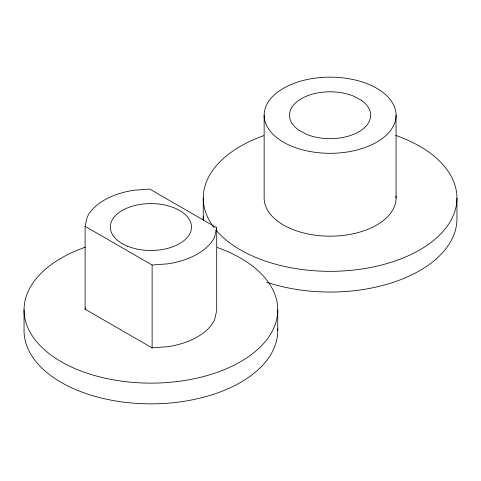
<?xml version="1.0" encoding="UTF-8"?>
<svg xmlns="http://www.w3.org/2000/svg" width="481" height="481" viewBox="0 0 481 481"><rect width="100%" height="100%" fill="white"/><g stroke="black" fill="none" stroke-linecap="round" stroke-linejoin="round"><path stroke-width="0.72" d="M85.101 226.335L87.187 217.184A65.963 38.083 0 0 1 133.826 190.254L149.681 189.051L216.703 227.741L216.703 310.6L214.616 319.757A65.963 38.083 0 0 1 167.971 346.681L152.116 347.889L85.101 309.193L85.101 226.335L152.116 265.031L167.971 263.822A65.963 38.083 0 0 0 214.616 236.899L216.703 227.741M85.101 309.193L85.42 307.786M456.95 198.094L456.95 218.807A126.852 73.238 0 0 1 266.678 282.233M396.061 115.236A65.963 38.083 0 0 1 297.12 148.214A65.963 38.083 0 0 1 297.12 82.251A65.963 38.083 0 0 1 396.061 115.236L396.061 198.094M277.747 309.896L277.747 330.615M264.141 115.236L264.141 198.094A65.963 38.083 0 0 0 331.944 236.159A65.963 38.083 0 0 0 395.959 195.965M203.253 198.094L203.253 218.807M152.116 265.031L152.116 347.889M24.05 309.896L24.05 330.615A126.852 73.238 0 0 0 152.802 403.842A126.852 73.238 0 0 0 277.693 328.415M217.226 247.468A126.852 73.238 0 0 1 247.162 357.593A126.852 73.238 0 0 1 54.088 357.221A126.852 73.238 0 0 1 85.293 247.216M203.277 220.268A126.852 73.238 0 0 1 203.307 216.612M395.707 135.414A126.852 73.238 0 0 1 415.584 252.2A126.852 73.238 0 0 1 215.969 230.056M214.039 227.645A126.852 73.238 0 0 1 263.774 135.666M361.327 100.258L353.547 96.104A40.59 23.437 0 0 0 300.312 99.314A40.59 23.437 0 0 0 298.875 130.207L306.656 134.367A40.59 23.437 0 0 0 359.89 131.151A40.59 23.437 0 0 0 361.327 100.258M127.784 246.302A40.59 23.437 0 0 0 191.354 228.968A40.59 23.437 0 0 0 133.562 205.85A40.59 23.437 0 0 0 127.784 246.302"/></g></svg>
